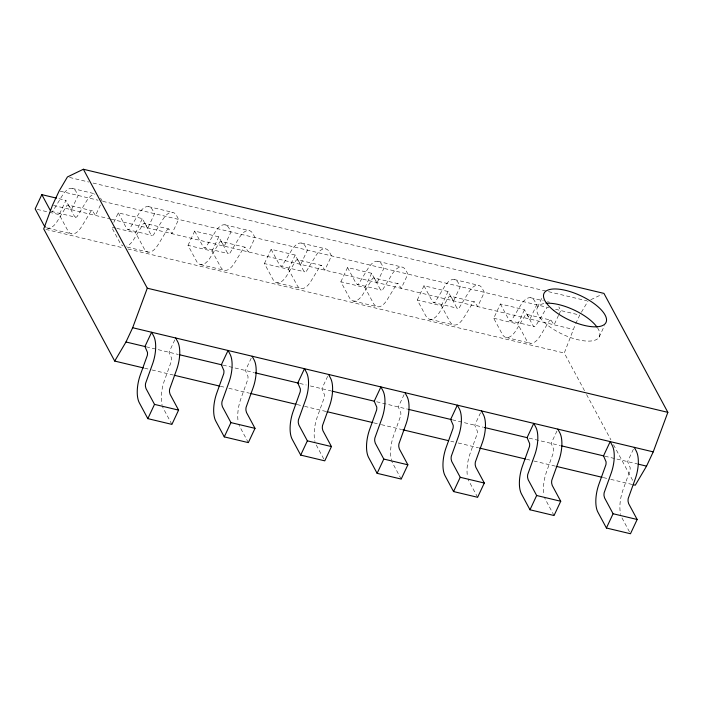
<?xml version="1.0" encoding="UTF-8"?>
<svg xmlns="http://www.w3.org/2000/svg" width="703" height="703" viewBox="0 0 703 703"><rect width="100%" height="100%" fill="white"/><g stroke="black" fill="none" stroke-linecap="round" stroke-linejoin="round"><path stroke-width="0.53" stroke-dasharray="3.52 2.64" d="M584.492 390.666L564.281 353.047L575.282 324.584M100.424 205.004L95.52 215.461L92.401 210.812A6.845 2.935 -76.6 0 0 90.924 211.295L82.119 225.786A23.972 10.281 -76.6 0 1 67.734 230.479L59.219 214.635L65.906 200.373L57.532 198.378M113.807 222.368L118.262 212.86L142.331 218.598L150.837 234.442L151.989 235.408A6.845 2.935 -76.6 0 0 153.465 234.925L162.27 220.443A23.972 10.281 -76.6 0 1 176.655 215.751L178.632 219.424L171.954 233.686L168.834 229.037L144.756 223.299A6.845 2.935 -76.6 0 0 143.28 223.782L134.475 238.273A23.972 10.281 -76.6 0 1 126.602 246.155M168.834 229.037A6.845 2.935 -76.6 0 0 167.358 229.521L158.544 244.011A23.972 10.281 -76.6 0 1 144.159 248.704L135.653 232.86L142.331 218.598M188.009 245.347L194.687 231.085L218.765 236.823L227.271 252.667L228.413 253.634A6.845 2.935 -76.6 0 0 229.89 253.15L238.704 238.669A23.972 10.281 -76.6 0 1 253.089 233.976L255.057 237.649L248.379 251.911L245.259 247.263L221.19 241.524A6.845 2.935 -76.6 0 0 219.714 242.008L210.909 256.498A23.972 10.281 -76.6 0 1 196.515 261.182L188.009 245.347L212.078 251.085L220.593 266.929A23.972 10.281 -76.6 0 0 234.978 262.237L243.783 247.746A6.845 2.935 -76.6 0 1 245.259 247.263M212.078 251.085L218.765 236.823M174.801 339.892L169.01 352.256L171.55 358.135A6.845 2.935 -76.6 0 1 171.409 361.105L164.757 379.611A23.972 10.281 -76.6 0 0 162.121 405.139M264.433 263.572L271.121 249.31L295.19 255.048L303.696 270.892L304.847 271.859A6.845 2.935 -76.6 0 0 306.323 271.376L315.129 256.894A23.972 10.281 -76.6 0 1 329.514 252.201L331.491 255.874L324.812 270.137L321.693 265.497L297.615 259.75A6.845 2.935 -76.6 0 0 296.139 260.233L287.334 274.724A23.972 10.281 -76.6 0 1 272.949 279.416L264.433 263.572L288.511 269.311L297.017 285.154A23.972 10.281 -76.6 0 0 311.403 280.462L320.216 265.971A6.845 2.935 -76.6 0 1 321.693 265.497M288.511 269.311L295.19 255.048M251.235 358.117L245.444 370.481L247.974 376.36A6.845 2.935 -76.6 0 1 247.834 379.339L241.191 397.836A23.972 10.281 -76.6 0 0 238.124 421.299M340.867 281.798L347.546 267.535L371.623 273.282L380.13 289.118L381.272 290.084A6.845 2.935 -76.6 0 0 382.748 289.601L391.562 275.119A23.972 10.281 -76.6 0 1 405.947 270.427L407.916 274.1L401.237 288.362L398.118 283.722L374.049 277.975A6.845 2.935 -76.6 0 0 372.572 278.458L363.767 292.949A23.972 10.281 -76.6 0 1 349.373 297.641L340.867 281.798L364.936 287.545L373.451 303.38A23.972 10.281 -76.6 0 0 387.836 298.687L396.641 284.197A6.845 2.935 -76.6 0 1 398.118 283.722M364.936 287.545L371.623 273.282M327.66 376.342L321.869 388.706L324.408 394.594A6.845 2.935 -76.6 0 1 324.268 397.564L317.615 416.071A23.972 10.281 -76.6 0 0 314.979 441.589M417.292 300.023L423.979 285.761L448.048 291.508L456.555 307.343L457.706 308.309A6.845 2.935 -76.6 0 0 459.182 307.835L467.987 293.344A23.972 10.281 -76.6 0 1 482.372 288.652L484.349 292.325L477.671 306.587L474.551 301.947L450.474 296.209A6.845 2.935 -76.6 0 0 448.997 296.684L440.192 311.174A23.972 10.281 -76.6 0 1 425.807 315.867L417.292 300.023L441.37 305.77L449.876 321.605A23.972 10.281 -76.6 0 0 464.261 316.912L473.075 302.431A6.845 2.935 -76.6 0 1 474.551 301.947M441.37 305.77L448.048 291.508M404.093 394.568L398.302 406.932L400.833 412.819A6.845 2.935 -76.6 0 1 400.692 415.789L394.049 434.296A23.972 10.281 -76.6 0 0 391.404 459.815M558.551 315.304L554.096 324.812L550.976 320.173L526.907 314.434A6.845 2.935 -76.6 0 0 525.431 314.909L516.626 329.399A23.972 10.281 -76.6 0 1 502.232 334.092L493.726 318.248L500.404 303.986L524.482 309.733L532.988 325.568L534.131 326.535A6.845 2.935 -76.6 0 0 535.607 326.06L544.412 311.57A23.972 10.281 -76.6 0 1 546.952 307.844M550.976 320.173A6.845 2.935 -76.6 0 0 549.5 320.656L540.695 335.138A23.972 10.281 -76.6 0 1 526.31 339.83L517.795 323.995L524.482 309.733M480.518 412.793L474.727 425.157L477.267 431.044A6.845 2.935 -76.6 0 1 477.126 434.015L470.474 452.521A23.972 10.281 -76.6 0 0 467.407 475.975M537.558 307.185L542.013 297.677M558.999 314.355L560.774 310.55L558.806 306.877M575.722 323.635L579.738 315.076L554.131 308.969M599.097 337.15L604.448 325.735M556.943 431.027L551.161 443.382L553.692 449.27A6.845 2.935 -76.6 0 1 553.551 452.24L546.908 470.746A23.972 10.281 -76.6 0 0 543.841 494.2M633.377 449.252L627.586 461.607L630.125 467.495A6.845 2.935 -76.6 0 1 629.985 470.465L623.333 488.972A23.972 10.281 -76.6 0 0 620.696 514.491M581.39 312.273L587.998 301.086M590.81 299.724L602.067 294.302M69.571 177.455L88.771 182.033M93.042 183.052L547.461 291.42M548.525 291.675L586.935 300.831M72.145 188.386L95.177 193.879M148.579 206.612L172.648 212.35M225.004 224.837L249.082 230.575M301.438 243.062L325.507 248.809M377.863 261.288L401.94 267.035M454.296 279.513L478.365 285.26M530.721 297.747L543.287 300.735M547.47 301.736L549.561 302.237M60.238 191.19L98.016 200.197M102.91 201.366L548.797 307.694M46.512 227.746A23.972 10.281 -76.6 0 0 58.05 220.039L66.855 205.557A6.845 2.935 -76.6 0 1 68.332 205.074L92.401 210.812M53.56 205.452L110.099 218.932M111.162 219.187L573.05 329.338M51.486 211.445L75.555 217.183A6.845 2.935 -76.6 0 0 77.031 216.7L85.845 202.209A23.972 10.281 -76.6 0 1 94.993 194.063M118.262 212.86L126.768 228.695L127.911 229.67L151.989 235.408M194.687 231.085L203.202 246.92L204.345 247.895L228.413 253.634M271.121 249.31L279.627 265.154L280.769 266.121L304.847 271.859M347.546 267.535L356.061 283.379L357.203 284.346L381.272 290.084M423.979 285.761L432.486 301.605L433.628 302.571L457.706 308.309M500.404 303.986L508.91 319.83L510.062 320.796L534.131 326.535M37.241 209.397L59.219 214.635M115.767 228.124L111.575 227.122L120.09 242.957A23.972 10.281 -76.6 0 0 122.946 245.971M116.812 228.37L135.653 232.86M493.726 318.248L517.795 323.995M47.663 228.132L71.741 233.871M127.234 247.105L148.166 252.096M200.522 264.583L224.6 270.321M276.956 282.808L301.025 288.546M353.381 301.033L377.458 306.772M429.814 319.259L453.883 324.997M506.239 337.484L530.317 343.231M45.853 229.415L123.719 247.992M127.99 249.003L564.281 353.047M146.25 346.825L178.254 354.453M223.053 365.138L253.985 372.52M299.856 383.46L306.262 384.98M310.357 385.956L330.797 390.833M376.659 401.773L407.599 409.146M452.398 419.832L483.33 427.213M529.174 438.145L560.142 445.526M604.94 456.212L636.944 463.839M144.581 368.187L150.987 369.716M152.05 369.971L173.386 375.059M220.32 386.246L224.591 387.265M228.853 388.284L249.126 393.118M297.123 404.568L303.529 406.088M304.592 406.343L325.928 411.431M373.926 422.881L380.332 424.41M381.395 424.665L401.659 429.498M450.728 441.194L453.936 441.959M458.198 442.978L478.471 447.811M526.468 459.261L532.874 460.781M533.937 461.036L555.273 466.124M603.271 477.574L609.677 479.103M610.74 479.358L632.076 484.437M526.907 314.434L530.027 319.074L536.705 304.812L534.728 301.139A23.972 10.281 -76.6 0 0 520.343 305.831L511.538 320.313A6.845 2.935 -76.6 0 1 510.062 320.796M450.474 296.209L453.593 300.849L460.28 286.587L458.303 282.914A23.972 10.281 -76.6 0 0 443.918 287.606L435.104 302.088A6.845 2.935 -76.6 0 1 433.628 302.571M374.049 277.975L377.168 282.624L383.847 268.361L381.87 264.688A23.972 10.281 -76.6 0 0 367.484 269.381L358.679 283.863A6.845 2.935 -76.6 0 1 357.203 284.346M297.615 259.75L300.735 264.398L307.422 250.136L305.445 246.463A23.972 10.281 -76.6 0 0 291.06 251.147L282.246 265.637A6.845 2.935 -76.6 0 1 280.769 266.121M221.19 241.524L224.31 246.173L230.988 231.911L229.02 228.238A23.972 10.281 -76.6 0 0 214.626 232.921L205.821 247.412A6.845 2.935 -76.6 0 1 204.345 247.895M144.756 223.299L147.876 227.948L154.563 213.686L152.586 210.012A23.972 10.281 -76.6 0 0 138.201 214.696L129.387 229.187A6.845 2.935 -76.6 0 1 127.911 229.67M68.332 205.074L71.451 209.714L78.13 195.452L76.161 191.778A23.972 10.281 -76.6 0 0 61.767 196.471L52.962 210.962A6.845 2.935 -76.6 0 1 51.837 211.462M75.555 217.183L74.413 216.208L65.906 200.373M586.566 394.532L610.916 439.867M613.508 444.691L632.682 480.377M621.97 517.909L630.477 533.744M554.052 515.519L545.546 499.684A23.972 10.281 -76.6 0 1 544.526 497.214M477.618 497.293L469.112 481.45A23.972 10.281 -76.6 0 1 468.101 478.98M401.193 479.068L392.687 463.224A23.972 10.281 -76.6 0 1 391.668 460.755M316.253 444.999L324.768 460.843M248.335 442.618L239.828 426.774A23.972 10.281 -76.6 0 1 238.809 424.304M102.199 201.199L100.23 197.525A23.972 10.281 -76.6 0 0 99.079 195.847M171.91 424.384L163.395 408.548A23.972 10.281 -76.6 0 1 162.384 406.079M597.488 327.791A34.245 13.436 25.1 0 1 584.43 340.885A34.245 13.436 25.1 0 1 543.841 321.965A34.245 13.436 25.1 0 1 545.124 303.388"/><path stroke-width="1.05" d="M114.712 361.07L125.986 341.992L132.665 327.73L147.287 288.204L83.385 169.256L67.435 176.945L59.175 190.935L52.497 205.197L43.718 228.914L114.712 361.07L143.517 367.933M633.139 484.692L635.275 485.202L646.54 466.133L653.228 451.871L667.85 412.345L603.947 293.397L83.385 169.256M56.486 198.132L41.829 194.634L35.15 208.896L43.656 224.732A23.972 10.281 -76.6 0 0 45.458 227.043M147.832 418.645L154.511 404.383L146.004 388.548L145.442 386.334A6.845 2.935 -76.6 0 1 145.583 383.363L152.235 364.857A23.972 10.281 -76.6 0 0 153.597 335.92L151.62 332.247L144.941 346.509L147.481 352.396A6.845 2.935 -76.6 0 1 147.34 355.366L140.688 373.873A23.972 10.281 -76.6 0 0 139.326 402.81L147.832 418.645L171.91 424.384L178.588 410.121L170.082 394.286L169.511 392.072A6.845 2.935 -76.6 0 1 169.651 389.102L176.304 370.595A23.972 10.281 -76.6 0 0 177.666 341.667L175.688 337.994M224.266 436.871L230.944 422.608L222.438 406.773L221.876 404.559A6.845 2.935 -76.6 0 1 222.007 401.589L228.66 383.082A23.972 10.281 -76.6 0 0 230.022 354.145L228.053 350.472L221.366 364.734L223.906 370.622A6.845 2.935 -76.6 0 1 223.765 373.592L217.122 392.098A23.972 10.281 -76.6 0 0 215.751 421.035L224.266 436.871L248.335 442.618L255.013 428.347L246.507 412.512L245.945 410.306A6.845 2.935 -76.6 0 1 246.085 407.327L252.729 388.821A23.972 10.281 -76.6 0 0 254.091 359.892L252.122 356.219M300.691 455.096L307.369 440.834L298.863 424.999L298.3 422.784A6.845 2.935 -76.6 0 1 298.441 419.814L305.084 401.308A23.972 10.281 -76.6 0 0 306.455 372.379L304.478 368.706L297.8 382.968L300.339 388.847A6.845 2.935 -76.6 0 1 300.199 391.817L293.546 410.324A23.972 10.281 -76.6 0 0 292.184 439.261L300.691 455.096L324.768 460.843L331.447 446.581L322.941 430.737L322.369 428.531A6.845 2.935 -76.6 0 1 322.51 425.552L329.162 407.055A23.972 10.281 -76.6 0 0 330.524 378.117L328.547 374.444M377.124 473.321L383.803 459.059L375.297 443.224L374.725 441.009A6.845 2.935 -76.6 0 1 374.866 438.039L381.518 419.533A23.972 10.281 -76.6 0 0 382.88 390.604L380.912 386.931L374.224 401.193L376.764 407.072A6.845 2.935 -76.6 0 1 376.623 410.042L369.98 428.549A23.972 10.281 -76.6 0 0 368.609 457.486L377.124 473.321L401.193 479.068L407.872 464.806L399.366 448.962L398.803 446.757A6.845 2.935 -76.6 0 1 398.944 443.786L405.587 425.28A23.972 10.281 -76.6 0 0 406.949 396.343L404.981 392.669M453.549 491.555L460.228 477.293L451.721 461.449L451.159 459.244A6.845 2.935 -76.6 0 1 451.3 456.265L457.943 437.767A23.972 10.281 -76.6 0 0 459.314 408.83L457.337 405.156L450.658 419.419L453.189 425.297A6.845 2.935 -76.6 0 1 453.057 428.276L446.405 446.774A23.972 10.281 -76.6 0 0 445.043 475.711L453.549 491.555L477.618 497.293L484.305 483.031L475.799 467.187L475.228 464.982A6.845 2.935 -76.6 0 1 475.369 462.012L482.021 443.505A23.972 10.281 -76.6 0 0 483.383 414.568L481.406 410.895M527.083 437.644L533.762 423.382L535.739 427.055A23.972 10.281 -76.6 0 1 534.377 455.992L527.725 474.499A6.845 2.935 -76.6 0 0 527.584 477.469L528.155 479.674L536.661 495.518L560.73 501.257L554.052 515.519L529.983 509.78L521.468 493.937A23.972 10.281 -76.6 0 1 522.83 465.008L529.482 446.502A6.845 2.935 -76.6 0 0 529.623 443.531L527.083 437.644L484.402 427.468M529.983 509.78L536.661 495.518M606.408 528.006L613.086 513.744L604.58 497.9L604.018 495.694A6.845 2.935 -76.6 0 1 604.158 492.724L610.802 474.217A23.972 10.281 -76.6 0 0 612.172 445.28L610.195 441.607L603.517 455.869L606.048 461.757A6.845 2.935 -76.6 0 1 605.916 464.727L599.264 483.233A23.972 10.281 -76.6 0 0 597.902 512.162L606.408 528.006L630.477 533.744L637.164 519.482L628.649 503.647L628.087 501.432A6.845 2.935 -76.6 0 1 628.227 498.462L634.879 479.956A23.972 10.281 -76.6 0 0 636.241 451.018L634.264 447.345M147.287 288.204L667.85 412.345M132.665 327.73L653.228 451.871M125.986 341.992L145.187 346.57M179.318 354.707L221.99 364.883M255.057 372.775L298.793 383.205M331.86 391.088L374.532 401.264M408.663 409.401L451.335 419.577M561.205 445.781L603.877 455.957M638.008 464.094L646.54 466.133M174.449 375.314L219.257 386M250.189 393.372L296.06 404.313M326.992 411.686L372.862 422.626M402.731 429.753L448.602 440.684M479.534 448.066L525.405 459.006M556.337 466.379L602.207 477.319M154.511 404.383L178.588 410.121M230.944 422.608L255.013 428.347M307.369 440.834L331.447 446.581M383.803 459.059L407.872 464.806M460.228 477.293L484.305 483.031M613.086 513.744L637.164 519.482M557.839 429.12L559.808 432.793A23.972 10.281 -76.6 0 1 558.446 461.73L551.802 480.237A6.845 2.935 -76.6 0 0 551.662 483.207L552.224 485.421L560.73 501.257M41.829 194.634L50.344 210.469M546.073 303.292A34.245 13.436 25.1 0 1 596.935 326.992M553.665 310.454A34.245 13.436 25.1 0 0 605.784 322.888A34.245 13.436 25.1 0 0 565.59 290.365A34.245 13.436 25.1 0 0 553.665 310.454"/></g></svg>
